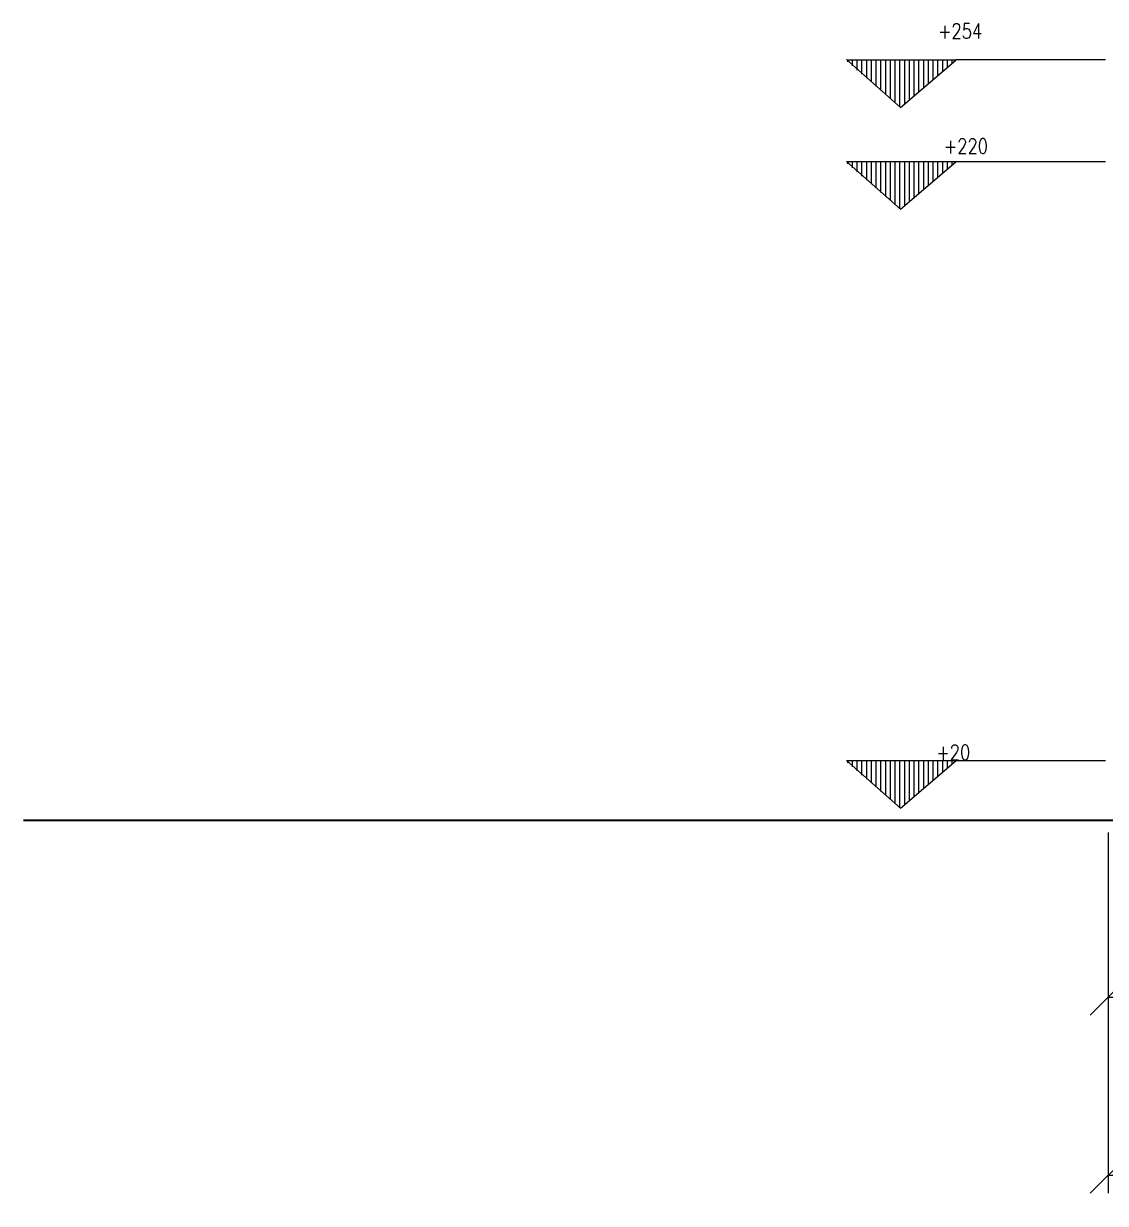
# Model space of a CAD drawing. Header units: metres. Extents: x -63 to 10476, y -9 to 13.
# Drawn here: x -45.156 to -41.542, y -9.268 to -5.329 of the extents above; entities that cross this region are included whole.
import ezdxf

# ---------------------------------------------------------------- set-up
doc = ezdxf.new("R2010")
doc.units = ezdxf.units.M
doc.header["$LTSCALE"] = 5
doc.header["$MEASUREMENT"] = 0
doc.layers.get('0').update_dxf_attribs({"color": 253})
doc.layers.add('A-ELEV-PATT', color=255, linetype='Continuous', lineweight=18)
doc.layers.add('A-SECT-MCUT', color=7, linetype='Continuous', lineweight=35)
doc.layers.add('quote', color=3, linetype='Continuous')
doc.styles.add('E-ROMANS', font='romans.shx', dxfattribs={"width": 0.8})
doc.dimstyles.new('E-0100_TICK_12', dxfattribs={"dimscale": 0.001, "dimtxt": 125, "dimasz": 120, "dimexe": 60, "dimexo": 40, "dimgap": 30, "dimtad": 0, "dimzin": 0, "dimdsep": 46, "dimtxsty": 'E-ROMANS', "dimblk": 'OBLIQUE', "dimcen": 60, "dimclrd": 256, "dimclre": 256, "dimclrt": 256, "dimadec": 0, "dimazin": 0, "dimtfac": 1, "dimtmove": 1, "dimatfit": 3, "dimldrblk": 'OPEN90', "dimfxl": 1, "dimtfill": 1, "dimtolj": 1, "dimtzin": 0, "dimlwd": -1, "dimarcsym": 0})

# ---------------------------------------------------------------- blocks, each defined once
blk = doc.blocks.new('_Oblique')
at = {"color": 0, "linetype": 'ByBlock', "lineweight": -2}
blk.add_line((-0.5, -0.5), (0.5, 0.5), dxfattribs=at)
blk = doc.blocks.new('*D40')
at = {"layer": 'quote', "lineweight": -2, "transparency": 16777216}
for p, q in [((-41.533, -8.0304), (-41.533, -8.6398)), ((-38.393, -8.0304), (-38.393, -8.6398))]:
    blk.add_line(p, q, dxfattribs=at)
at = {"layer": 'quote', "transparency": 16777216}
for p, q in [((-41.533, -8.5798), (-40.1239, -8.5798)), ((-38.393, -8.5798), (-39.802, -8.5798))]:
    blk.add_line(p, q, dxfattribs=at)
at = {"layer": 'quote', "transparency": 16777216, "xscale": 0.12, "yscale": 0.12, "zscale": 0.12, "rotation": 180}
blk.add_blockref('_Oblique', (-41.533, -8.5798), dxfattribs=at)
at = {"layer": 'quote', "transparency": 16777216, "xscale": 0.12, "yscale": 0.12, "zscale": 0.12}
blk.add_blockref('_Oblique', (-38.393, -8.5798), dxfattribs=at)
at = {"layer": 'quote', "transparency": 16777216, "insert": (-39.963, -8.5798), "char_height": 0.125, "attachment_point": 5, "style": 'E-ROMANS', "bg_fill": 3, "box_fill_scale": 1.25, "bg_fill_color": 256, "bg_fill_true_color": 13158600, "bg_fill_transparency": 0}
blk.add_mtext('\\A1;314', dxfattribs=at)
blk = doc.blocks.new('_Open90')
at = {"color": 0, "linetype": 'ByBlock', "lineweight": -2}
for p, q in [((-0.5, 0.5), (0, 0)), ((0, 0), (-1, 0)), ((0, 0), (-0.5, -0.5))]:
    blk.add_line(p, q, dxfattribs=at)
blk = doc.blocks.new('*D42')
at = {"layer": 'quote', "lineweight": -2, "transparency": 16777216}
for p, q in [((-41.533, -8.0304), (-41.533, -9.2346)), ((-35.393, -8.0304), (-35.393, -9.2346))]:
    blk.add_line(p, q, dxfattribs=at)
at = {"layer": 'quote', "transparency": 16777216}
for p, q in [((-41.533, -9.1746), (-38.6216, -9.1746)), ((-35.393, -9.1746), (-38.3044, -9.1746))]:
    blk.add_line(p, q, dxfattribs=at)
at = {"layer": 'quote', "transparency": 16777216, "xscale": 0.12, "yscale": 0.12, "zscale": 0.12, "rotation": 180}
blk.add_blockref('_Oblique', (-41.533, -9.1746), dxfattribs=at)
at = {"layer": 'quote', "transparency": 16777216, "xscale": 0.12, "yscale": 0.12, "zscale": 0.12}
blk.add_blockref('_Oblique', (-35.393, -9.1746), dxfattribs=at)
at = {"layer": 'quote', "transparency": 16777216, "insert": (-38.463, -9.1746), "char_height": 0.125, "attachment_point": 5, "style": 'E-ROMANS', "bg_fill": 3, "box_fill_scale": 1.25, "bg_fill_color": 256, "bg_fill_true_color": 13158600, "bg_fill_transparency": 0}
blk.add_mtext('\\A1;614', dxfattribs=at)

msp = doc.modelspace()

# ---------------------------------------------------------------- hatches: boundary and pattern name
at = {"layer": 'A-ELEV-PATT'}
h = msp.add_hatch(dxfattribs=at)
h.set_pattern_fill('ANSI31', color=256, scale=0.005, angle=225, style=0)
h.set_pattern_definition([(270, (162.257256, -137.274611), (0.015875, -4e-17), [])])
h.paths.add_polyline_path([(-42.4101, -5.451), (-42.2261, -5.6096), (-42.0421, -5.451)])
h = msp.add_hatch(dxfattribs=at)
h.set_pattern_fill('ANSI31', color=256, scale=0.005, angle=225, style=0)
h.set_pattern_definition([(270, (162.257256, -137.614752), (0.015875, -4e-17), [])])
h.paths.add_polyline_path([(-42.4101, -5.7912), (-42.2261, -5.9497), (-42.0421, -5.7912)])
h = msp.add_hatch(dxfattribs=at)
h.set_pattern_fill('ANSI31', color=256, scale=0.005, angle=225, style=0)
h.set_pattern_definition([(270, (162.257256, -139.6147), (0.015875, -4e-17), [])])
h.paths.add_polyline_path([(-42.4101, -7.7911), (-42.2261, -7.9497), (-42.0421, -7.7911)])

# ---------------------------------------------------------------- linework, layer by layer
at = {"layer": 'A-SECT-MCUT'}
for p in [(-41.533, -7.9904), (-41.533, -7.9904), (-31.8188, -7.9904), (-31.8188, -7.9904)]:
    msp.add_line(p, (-45.1561, -7.9904), dxfattribs=at)
at = {"layer": 'quote'}
for p, q in [((-42.4077, -5.4493), (-42.2272, -5.6092)), ((-42.0423, -5.451), (-42.4057, -5.451)), ((-42.2272, -5.6092), (-42.0423, -5.451)), ((-41.5423, -5.4504), (-42.0423, -5.4504)), ((-42.4077, -5.7894), (-42.2272, -5.9493)), ((-41.5423, -5.7904), (-42.0423, -5.7904)), ((-42.0423, -5.7912), (-42.4057, -5.7912)), ((-42.2272, -5.9493), (-42.0423, -5.7912)), ((-42.4077, -7.7894), (-42.2272, -7.9493)), ((-42.0423, -7.7911), (-42.4057, -7.7911)), ((-42.2272, -7.9493), (-42.0423, -7.7911)), ((-41.5423, -7.7904), (-42.0423, -7.7904))]:
    msp.add_line(p, q, dxfattribs=at)

# ---------------------------------------------------------------- texts
at = {"layer": 'quote', "char_height": 0.05, "attachment_point": 1, "style": 'E-ROMANS'}
for s, insert in [('+254', (-42.1013, -5.3292)), ('+220', (-42.0819, -5.7133)), ('+20', (-42.107, -7.7372))]:
    msp.add_mtext(s, dxfattribs=dict(at, insert=insert))

# ---------------------------------------------------------------- next in the draw order: dimensions: what is measured, and where the dimension line sits
at = {"layer": 'quote'}
dim = msp.add_linear_dim(base=(-38.393, -8.5798), p1=(-41.533, -7.9904), p2=(-38.393, -7.9904), text='314', dimstyle='E-0100_TICK_12', dxfattribs=at)
dim.commit()
dim.dimension.update_dxf_attribs({"geometry": '*D40', "text_midpoint": (-39.963, -8.5798)})

# ---------------------------------------------------------------- next in the draw order: dimensions: what is measured, and where the dimension line sits
dim = msp.add_linear_dim(base=(-35.393, -9.1746), p1=(-41.533, -7.9904), p2=(-35.393, -7.9904), text='614', dimstyle='E-0100_TICK_12', dxfattribs=at)
dim.commit()
dim.dimension.update_dxf_attribs({"geometry": '*D42', "text_midpoint": (-38.463, -9.1746)})

doc.saveas('drawing.dxf')
